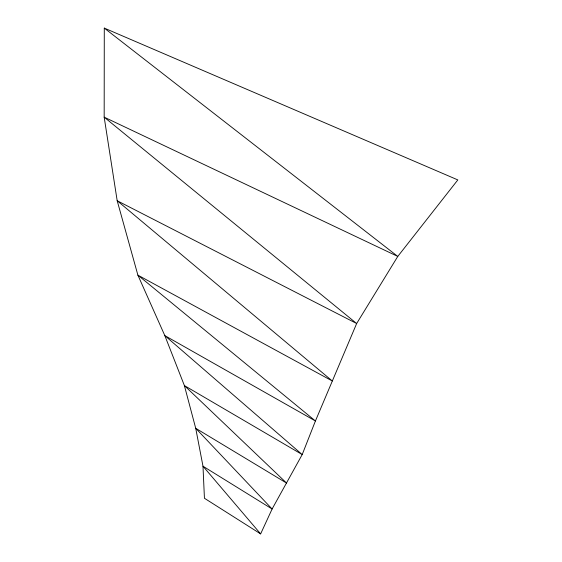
<?xml version="1.0" encoding="UTF-8"?>
<svg xmlns="http://www.w3.org/2000/svg" width="562" height="562" viewBox="0 0 562 562"><rect width="100%" height="100%" fill="white"/><g stroke="black" fill="none" stroke-linecap="round" stroke-linejoin="round"><path stroke-width="0.84" d="M104.286 28.1L104.174 117.156L117.184 200.732L137.894 275.148L164.821 335.605L184.385 385.567L195.717 428.286L202.987 466.207L204.435 498.262L260.635 533.9L272.106 509.003L302.201 454.567L315.423 420.973L356.652 323.529L397.777 256.427L457.826 179.917L104.286 28.1L397.777 256.427L104.174 117.156L356.652 323.529L117.184 200.732L332.29 380.98L137.894 275.148L315.423 420.973L164.821 335.605L302.201 454.567L184.385 385.567L286.648 483.123L195.717 428.286L272.106 509.003L202.987 466.207L260.635 533.9"/></g></svg>
